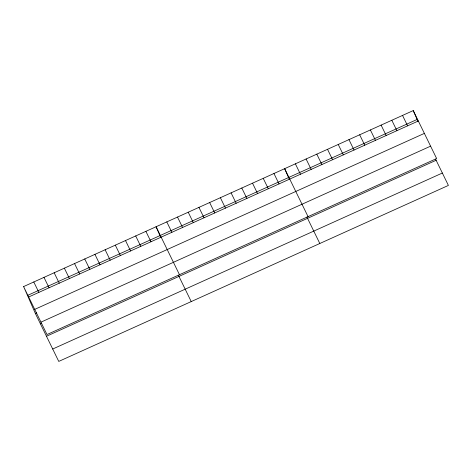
<?xml version="1.0" encoding="UTF-8"?>
<svg xmlns="http://www.w3.org/2000/svg" width="472" height="472" viewBox="0 0 472 472"><rect width="100%" height="100%" fill="white"/><g stroke="black" fill="none" stroke-linecap="round" stroke-linejoin="round"><path stroke-width="0.71" d="M23.6 286.581L413.248 110.584L436.641 158.551L46.993 334.542L23.6 286.581L35.359 313.449L58.752 361.416L448.4 185.419L435.55 159.082M27.482 295.448L417.13 119.451M28.68 296.988L418.322 120.997M34.721 309.384L424.369 133.387M35.359 313.449L36.633 312.871M40.952 322.152L430.594 146.161M40.439 323.863L41.713 323.285M46.48 336.253L436.128 160.262M52.711 349.02L442.358 173.029M402.533 115.428L407.607 125.835M391.813 120.266L396.893 130.679M381.099 125.104L386.179 135.517M370.384 129.947L375.464 140.355M359.67 134.785L364.75 145.199M348.956 139.624L354.035 150.037M338.241 144.467L343.315 154.875M327.527 149.305L332.601 159.713M316.806 154.143L321.886 164.557M306.092 158.987L311.172 169.395M295.378 163.825L300.457 174.233M308.057 216.63L284.663 168.663L289.401 179.49M306.971 217.155L319.815 243.499M273.949 173.501L279.023 183.915M263.234 178.345L268.308 188.753M252.52 183.183L257.594 193.597M241.8 188.021L246.88 198.435M231.085 192.865L236.165 203.273M220.371 197.703L225.451 208.117M209.656 202.541L214.736 212.955M198.942 207.385L204.016 217.793M188.228 212.223L193.302 222.631M177.507 217.061L182.587 227.475M166.793 221.899L171.873 232.312M179.472 274.704L156.079 226.743L160.816 237.563M178.387 275.235L191.231 301.578M145.889 231.345L150.969 241.758M135.7 235.947L140.774 246.36M125.505 240.549L130.585 250.962M115.315 245.151L120.395 255.564M105.126 249.759L110.206 260.166M94.937 254.361L100.011 264.768M84.742 258.963L89.822 269.37M74.552 263.565L79.632 273.978M64.363 268.167L69.443 278.58M54.174 272.769L59.248 283.182M43.979 277.371L49.059 287.784M33.789 281.979L38.869 292.386M413.248 110.584L417.986 121.41"/></g></svg>
